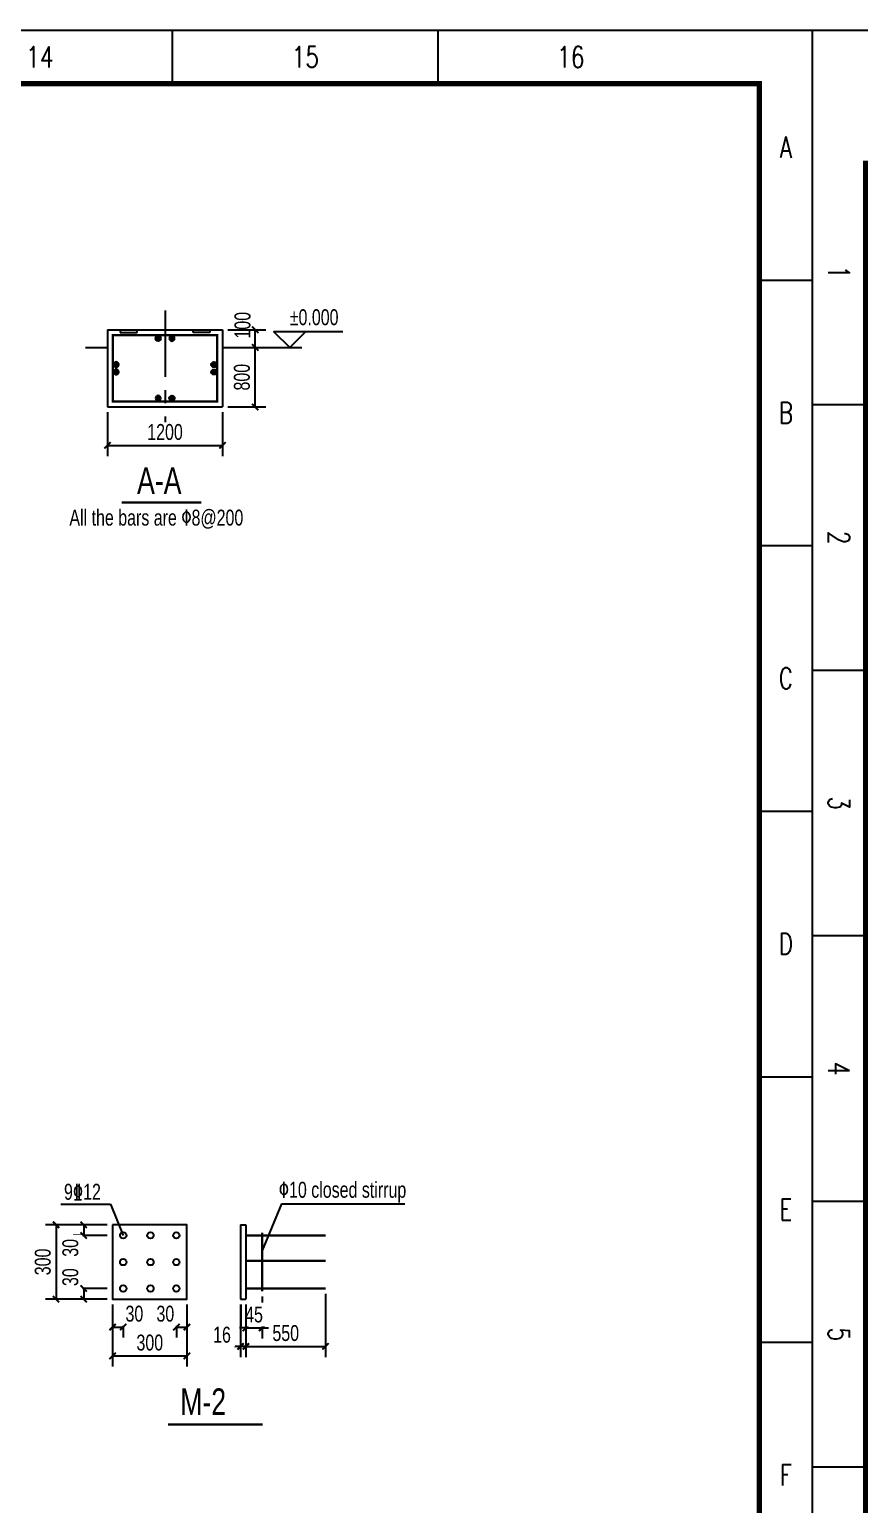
# Model space of a CAD drawing. Extents: x 707031 to 850566, y -411673 to -233438.
# Drawn here: x 776405 to 792036, y -261211 to -233438 of the extents above; entities that cross this region are included whole.
import ezdxf
from ezdxf.enums import TextEntityAlignment as Align

# ---------------------------------------------------------------- set-up
doc = ezdxf.new("R2010")
doc.units = 0
doc.header["$LTSCALE"] = 2000
doc.header["$MEASUREMENT"] = 0
doc.linetypes.add('CENTER', pattern=[2, 1.25, -0.25, 0.25, -0.25])
doc.linetypes.add('HIDDEN', pattern=[0.375, 0.25, -0.125])
doc.layers.get('0').update_dxf_attribs({"linetype": 'CONTINUOUS'})
doc.layers.get('DEFPOINTS').update_dxf_attribs({"linetype": 'CONTINUOUS'})
for name, color, linetype in [('3', 7, 'HIDDEN'), ('6', 1, 'CONTINUOUS'), ('dim', 7, 'CONTINUOUS'), ('S_01', 3, 'CONTINUOUS'), ('S_02', 151, 'CENTER'), ('S_04', 2, 'CONTINUOUS'), ('S_05', 7, 'CONTINUOUS'), ('S_06', 1, 'CONTINUOUS'), ('TK', 1, 'CONTINUOUS')]:
    doc.layers.add(name, color=color, linetype=linetype)
doc.styles.add('FS', font='kstxt.shx', dxfattribs={"width": 0.75, "bigfont": 'kshz.shx'})
doc.styles.add('KS', font='kstxt.shx', dxfattribs={"width": 0.75, "bigfont": 'kshz.shx'})
doc.styles.add('TK-HZ', font='txt.shx', dxfattribs={"width": 0.8, "bigfont": 'hztxt.shx'})
doc.dimstyles.new('KS100', dxfattribs={"dimtxt": 300, "dimasz": 120, "dimexe": 200, "dimexo": 100, "dimgap": 100, "dimtad": 1, "dimdec": 0, "dimzin": 14, "dimdsep": 46, "dimtxsty": 'KS', "dimblk": 'ARCHTICK', "dimcen": -900, "dimclrd": 7, "dimclre": 7, "dimclrt": 2, "dimadec": 0, "dimazin": 0, "dimtfac": 1, "dimtdec": 0, "dimtix": 1, "dimtmove": 2, "dimatfit": 2, "dimfxl": 1, "dimtfill": 1, "dimtfillclr": 256, "dimtolj": 1, "dimtzin": 14, "dimarcsym": 0})
doc.dimstyles.new('KS60', dxfattribs={"dimtxt": 300, "dimasz": 120, "dimexe": 200, "dimexo": 100, "dimgap": 100, "dimtad": 1, "dimdec": 0, "dimlfac": 0.6, "dimzin": 14, "dimdsep": 46, "dimtxsty": 'KS', "dimblk": 'ARCHTICK', "dimcen": -900, "dimclrd": 7, "dimclre": 7, "dimclrt": 2, "dimadec": 0, "dimazin": 0, "dimtfac": 1, "dimtdec": 0, "dimtix": 1, "dimtmove": 2, "dimatfit": 2, "dimfxl": 1, "dimtolj": 1, "dimtzin": 14, "dimarcsym": 0})

# ---------------------------------------------------------------- blocks, each defined once
blk = doc.blocks.new('DOT')
blk.add_hatch(color=1).paths.add_polyline_path([(-0.5, 0, 1), (0.5, 0, 1)])
at = {"layer": 'dim', "color": 1}
blk.add_circle((0, 0), 0.5, dxfattribs=at)
blk = doc.blocks.new('_ArchTick')
at = {"color": 0, "linetype": 'ByBlock', "const_width": 0.3}
blk.add_lwpolyline([(-0.5, -0.5), (0.5, 0.5)], dxfattribs=at)
blk = doc.blocks.new('*D91')
at = {"layer": 'DEFPOINTS', "color": 0, "transparency": 16777216}
for p in [(780040, -239426), (780655, -239426), (780040, -240545)]:
    blk.add_point(p, dxfattribs=at)
at = {"layer": 'S_05', "color": 7, "lineweight": -2, "transparency": 16777216}
for p, q in [((780140, -239426), (780855, -239426)), ((780655, -240545), (780655, -239426)), ((780140, -240545), (780855, -240545))]:
    blk.add_line(p, q, dxfattribs=at)
at = {"layer": 'S_05', "color": 7, "lineweight": -2, "transparency": 16777216, "xscale": 120, "yscale": 120, "zscale": 120}
for p, rotation in [((780655, -239426), 90), ((780655, -240545), 270)]:
    blk.add_blockref('_ArchTick', p, dxfattribs=dict(at, rotation=rotation))
at = {"layer": 'S_05', "color": 2, "transparency": 16777216, "insert": (780405, -239985), "char_height": 300, "attachment_point": 5, "rotation": 90, "style": 'KS'}
blk.add_mtext('\\A1;800', dxfattribs=at)
blk = doc.blocks.new('*D92')
at = {"layer": 'DEFPOINTS', "color": 0, "transparency": 16777216}
for p in [(780040, -239093), (780655, -239093), (780040, -239426)]:
    blk.add_point(p, dxfattribs=at)
at = {"layer": 'S_05', "color": 7, "lineweight": -2, "transparency": 16777216}
for p, q in [((780140, -239093), (780855, -239093)), ((780655, -239426), (780655, -239093)), ((780140, -239426), (780855, -239426))]:
    blk.add_line(p, q, dxfattribs=at)
at = {"layer": 'S_05', "color": 7, "lineweight": -2, "transparency": 16777216, "xscale": 120, "yscale": 120, "zscale": 120}
for p, rotation in [((780655, -239093), 90), ((780655, -239426), 270)]:
    blk.add_blockref('_ArchTick', p, dxfattribs=dict(at, rotation=rotation))
at = {"layer": 'S_05', "color": 2, "transparency": 16777216, "insert": (780417, -239007), "char_height": 300, "attachment_point": 5, "rotation": 90, "style": 'KS'}
blk.add_mtext('\\A1;100', dxfattribs=at)
blk = doc.blocks.new('*D93')
at = {"layer": 'DEFPOINTS', "color": 0, "transparency": 16777216}
for p in [(777874, -240545), (780040, -240545), (780040, -241269)]:
    blk.add_point(p, dxfattribs=at)
at = {"layer": 'S_05', "color": 7, "lineweight": -2, "transparency": 16777216}
for p, q in [((777874, -240645), (777874, -241469)), ((780040, -240645), (780040, -241469)), ((777874, -241269), (780040, -241269))]:
    blk.add_line(p, q, dxfattribs=at)
at = {"layer": 'S_05', "color": 7, "lineweight": -2, "transparency": 16777216, "xscale": 120, "yscale": 120, "zscale": 120, "rotation": 180}
blk.add_blockref('_ArchTick', (777874, -241269), dxfattribs=at)
at = {"layer": 'S_05', "color": 7, "lineweight": -2, "transparency": 16777216, "xscale": 120, "yscale": 120, "zscale": 120}
blk.add_blockref('_ArchTick', (780040, -241269), dxfattribs=at)
at = {"layer": 'S_05', "color": 2, "transparency": 16777216, "insert": (778957, -241019), "char_height": 300, "attachment_point": 5, "style": 'KS'}
blk.add_mtext('\\A1;1200', dxfattribs=at)
blk = doc.blocks.new('*D107')
at = {"layer": 'DEFPOINTS', "color": 0, "transparency": 16777216}
for p in [(781980, -257144), (780480, -257344), (781980, -258235)]:
    blk.add_point(p, dxfattribs=at)
at = {"layer": 'S_05', "color": 7, "lineweight": -2, "transparency": 16777216}
for p, q in [((780480, -257444), (780480, -258435)), ((781980, -257244), (781980, -258435)), ((780480, -258235), (781980, -258235))]:
    blk.add_line(p, q, dxfattribs=at)
at = {"layer": 'S_05', "color": 7, "lineweight": -2, "transparency": 16777216, "xscale": 120, "yscale": 120, "zscale": 120, "rotation": 180}
blk.add_blockref('_ArchTick', (780480, -258235), dxfattribs=at)
at = {"layer": 'S_05', "color": 7, "lineweight": -2, "transparency": 16777216, "xscale": 120, "yscale": 120, "zscale": 120}
blk.add_blockref('_ArchTick', (781980, -258235), dxfattribs=at)
at = {"layer": 'S_05', "color": 2, "transparency": 16777216, "insert": (781230, -257985), "char_height": 300, "attachment_point": 5, "style": 'KS', "bg_fill": 3, "box_fill_scale": 1.25, "bg_fill_color": 256, "bg_fill_true_color": 13158600, "bg_fill_transparency": 0}
blk.add_mtext('\\A1;550', dxfattribs=at)
blk = doc.blocks.new('*D108')
at = {"layer": 'DEFPOINTS', "color": 0, "transparency": 16777216}
for p in [(779370, -257344), (779370, -257870)]:
    blk.add_point(p, dxfattribs=at)
at = {"layer": 'S_05', "color": 7, "lineweight": -2, "transparency": 16777216}
for p, q in [((779170, -257444), (779170, -258070)), ((779370, -257444), (779370, -258070)), ((779170, -257870), (779370, -257870))]:
    blk.add_line(p, q, dxfattribs=at)
at = {"layer": 'S_05', "color": 2, "transparency": 16777216, "insert": (778963, -257620), "char_height": 300, "attachment_point": 5, "style": 'KS', "bg_fill": 3, "box_fill_scale": 1.25, "bg_fill_color": 256, "bg_fill_true_color": 13158600, "bg_fill_transparency": 0}
blk.add_mtext('\\A1;30', dxfattribs=at)
at = {"layer": 'DEFPOINTS', "color": 0, "transparency": 16777216}
blk.add_point((779170, -257344), dxfattribs=at)
at = {"layer": 'S_05', "color": 7, "lineweight": -2, "transparency": 16777216, "xscale": 120, "yscale": 120, "zscale": 120, "rotation": 180}
blk.add_blockref('_ArchTick', (779170, -257870), dxfattribs=at)
at = {"layer": 'S_05', "color": 7, "lineweight": -2, "transparency": 16777216, "xscale": 120, "yscale": 120, "zscale": 120}
blk.add_blockref('_ArchTick', (779370, -257870), dxfattribs=at)
blk = doc.blocks.new('*D109')
at = {"layer": 'DEFPOINTS', "color": 0, "transparency": 16777216}
blk.add_point((777970, -257354), dxfattribs=at)
at = {"layer": 'S_05', "color": 7, "lineweight": -2, "transparency": 16777216}
for p, q in [((777970, -257454), (777970, -258070)), ((778170, -257444), (778170, -258070)), ((777970, -257870), (778170, -257870))]:
    blk.add_line(p, q, dxfattribs=at)
at = {"layer": 'S_05', "color": 2, "transparency": 16777216, "insert": (778380, -257620), "char_height": 300, "attachment_point": 5, "style": 'KS', "bg_fill": 3, "box_fill_scale": 1.25, "bg_fill_color": 256, "bg_fill_true_color": 13158600, "bg_fill_transparency": 0}
blk.add_mtext('\\A1;30', dxfattribs=at)
at = {"layer": 'DEFPOINTS', "color": 0, "transparency": 16777216}
for p in [(778170, -257344), (778170, -257870)]:
    blk.add_point(p, dxfattribs=at)
at = {"layer": 'S_05', "color": 7, "lineweight": -2, "transparency": 16777216, "xscale": 120, "yscale": 120, "zscale": 120, "rotation": 180}
blk.add_blockref('_ArchTick', (777970, -257870), dxfattribs=at)
at = {"layer": 'S_05', "color": 7, "lineweight": -2, "transparency": 16777216, "xscale": 120, "yscale": 120, "zscale": 120}
blk.add_blockref('_ArchTick', (778170, -257870), dxfattribs=at)
blk = doc.blocks.new('*D110')
at = {"layer": 'DEFPOINTS', "color": 0, "transparency": 16777216}
for p in [(777970, -257344), (779370, -257344), (779370, -258414)]:
    blk.add_point(p, dxfattribs=at)
at = {"layer": 'S_05', "color": 7, "lineweight": -2, "transparency": 16777216}
for p, q in [((777970, -257444), (777970, -258614)), ((779370, -257444), (779370, -258614)), ((777970, -258414), (779370, -258414))]:
    blk.add_line(p, q, dxfattribs=at)
at = {"layer": 'S_05', "color": 7, "lineweight": -2, "transparency": 16777216, "xscale": 120, "yscale": 120, "zscale": 120, "rotation": 180}
blk.add_blockref('_ArchTick', (777970, -258414), dxfattribs=at)
at = {"layer": 'S_05', "color": 7, "lineweight": -2, "transparency": 16777216, "xscale": 120, "yscale": 120, "zscale": 120}
blk.add_blockref('_ArchTick', (779370, -258414), dxfattribs=at)
at = {"layer": 'S_05', "color": 2, "transparency": 16777216, "insert": (778670, -258164), "char_height": 300, "attachment_point": 5, "style": 'KS', "bg_fill": 3, "box_fill_scale": 1.25, "bg_fill_color": 256, "bg_fill_true_color": 13158600, "bg_fill_transparency": 0}
blk.add_mtext('\\A1;300', dxfattribs=at)
blk = doc.blocks.new('*D111')
at = {"layer": 'DEFPOINTS', "color": 0, "transparency": 16777216}
for p in [(777970, -255944), (777970, -256144)]:
    blk.add_point(p, dxfattribs=at)
at = {"layer": 'S_05', "color": 7, "lineweight": -2, "transparency": 16777216}
for p, q in [((777870, -255944), (777225, -255944)), ((777425, -255944), (777425, -256144)), ((777870, -256144), (777225, -256144))]:
    blk.add_line(p, q, dxfattribs=at)
at = {"layer": 'S_05', "color": 2, "transparency": 16777216, "insert": (777175, -256379), "char_height": 300, "attachment_point": 5, "rotation": 90, "style": 'KS', "bg_fill": 3, "box_fill_scale": 1.25, "bg_fill_color": 256, "bg_fill_true_color": 13158600, "bg_fill_transparency": 0}
blk.add_mtext('\\A1;30', dxfattribs=at)
at = {"layer": 'DEFPOINTS', "color": 0, "transparency": 16777216}
blk.add_point((777425, -256144), dxfattribs=at)
at = {"layer": 'S_05', "color": 7, "lineweight": -2, "transparency": 16777216, "xscale": 120, "yscale": 120, "zscale": 120}
for p, rotation in [((777425, -255944), 90), ((777425, -256144), 270)]:
    blk.add_blockref('_ArchTick', p, dxfattribs=dict(at, rotation=rotation))
blk = doc.blocks.new('*D112')
at = {"layer": 'DEFPOINTS', "color": 0, "transparency": 16777216}
for p in [(777970, -255944), (776905, -257344), (777970, -257344)]:
    blk.add_point(p, dxfattribs=at)
at = {"layer": 'S_05', "color": 7, "lineweight": -2, "transparency": 16777216}
for p, q in [((777870, -255944), (776705, -255944)), ((776905, -255944), (776905, -257344)), ((777870, -257344), (776705, -257344))]:
    blk.add_line(p, q, dxfattribs=at)
at = {"layer": 'S_05', "color": 7, "lineweight": -2, "transparency": 16777216, "xscale": 120, "yscale": 120, "zscale": 120}
for p, rotation in [((776905, -255944), 90), ((776905, -257344), 270)]:
    blk.add_blockref('_ArchTick', p, dxfattribs=dict(at, rotation=rotation))
at = {"layer": 'S_05', "color": 2, "transparency": 16777216, "insert": (776655, -256644), "char_height": 300, "attachment_point": 5, "rotation": 90, "style": 'KS', "bg_fill": 3, "box_fill_scale": 1.25, "bg_fill_color": 256, "bg_fill_true_color": 13158600, "bg_fill_transparency": 0}
blk.add_mtext('\\A1;300', dxfattribs=at)
blk = doc.blocks.new('*D113')
at = {"layer": 'DEFPOINTS', "color": 0, "transparency": 16777216}
for p in [(777970, -257144), (777425, -257344), (777970, -257344)]:
    blk.add_point(p, dxfattribs=at)
at = {"layer": 'S_05', "color": 7, "lineweight": -2, "transparency": 16777216}
for p, q in [((777870, -257144), (777225, -257144)), ((777425, -257144), (777425, -257344)), ((777870, -257344), (777225, -257344))]:
    blk.add_line(p, q, dxfattribs=at)
at = {"layer": 'S_05', "color": 2, "transparency": 16777216, "insert": (777175, -256931), "char_height": 300, "attachment_point": 5, "rotation": 90, "style": 'KS', "bg_fill": 3, "box_fill_scale": 1.25, "bg_fill_color": 256, "bg_fill_true_color": 13158600, "bg_fill_transparency": 0}
blk.add_mtext('\\A1;30', dxfattribs=at)
at = {"layer": 'S_05', "color": 7, "lineweight": -2, "transparency": 16777216, "xscale": 120, "yscale": 120, "zscale": 120}
for p, rotation in [((777425, -257144), 90), ((777425, -257344), 270)]:
    blk.add_blockref('_ArchTick', p, dxfattribs=dict(at, rotation=rotation))
blk = doc.blocks.new('*D114')
at = {"layer": 'DEFPOINTS', "color": 0, "transparency": 16777216}
blk.add_point((780785, -257196), dxfattribs=at)
at = {"layer": 'S_05', "color": 7, "lineweight": -2, "transparency": 16777216}
for p, q in [((780480, -257444), (780480, -258086)), ((780785, -257296), (780785, -258086)), ((780480, -257886), (780360, -257886)), ((780480, -257886), (780785, -257886)), ((780785, -257886), (780905, -257886))]:
    blk.add_line(p, q, dxfattribs=at)
at = {"layer": 'S_05', "color": 7, "lineweight": -2, "transparency": 16777216, "xscale": 120, "yscale": 120, "zscale": 120}
blk.add_blockref('_ArchTick', (780480, -257886), dxfattribs=at)
at = {"layer": 'S_05', "color": 7, "lineweight": -2, "transparency": 16777216, "xscale": 120, "yscale": 120, "zscale": 120, "rotation": 180}
blk.add_blockref('_ArchTick', (780785, -257886), dxfattribs=at)
at = {"layer": 'S_05', "color": 2, "transparency": 16777216, "insert": (780633, -257636), "char_height": 300, "attachment_point": 5, "style": 'KS', "bg_fill": 3, "box_fill_scale": 1.25, "bg_fill_color": 256, "bg_fill_true_color": 13158600, "bg_fill_transparency": 0}
blk.add_mtext('\\A1;45', dxfattribs=at)
at = {"layer": 'DEFPOINTS', "color": 0, "transparency": 16777216}
for p in [(780480, -257344), (780785, -257886)]:
    blk.add_point(p, dxfattribs=at)
blk = doc.blocks.new('*D115')
at = {"layer": 'DEFPOINTS', "color": 0, "transparency": 16777216}
for p in [(780380, -257344), (780480, -257344)]:
    blk.add_point(p, dxfattribs=at)
at = {"layer": 'S_05', "color": 7, "lineweight": -2, "transparency": 16777216}
for p, q in [((780380, -257444), (780380, -258435)), ((780480, -257444), (780480, -258435)), ((780380, -258235), (780260, -258235)), ((780480, -258235), (780600, -258235))]:
    blk.add_line(p, q, dxfattribs=at)
at = {"layer": 'S_05', "color": 2, "transparency": 16777216, "insert": (780030, -258016), "char_height": 300, "attachment_point": 5, "style": 'KS', "bg_fill": 3, "box_fill_scale": 1.25, "bg_fill_color": 256, "bg_fill_true_color": 13158600, "bg_fill_transparency": 0}
blk.add_mtext('\\A1;16', dxfattribs=at)
at = {"layer": 'DEFPOINTS', "color": 0, "transparency": 16777216}
blk.add_point((780380, -258235), dxfattribs=at)
at = {"layer": 'S_05', "color": 7, "lineweight": -2, "transparency": 16777216}
blk.add_line((780480, -258235), (780380, -258235), dxfattribs=at)
at = {"layer": 'S_05', "color": 7, "lineweight": -2, "transparency": 16777216, "xscale": 120, "yscale": 120, "zscale": 120}
blk.add_blockref('_ArchTick', (780380, -258235), dxfattribs=at)
at = {"layer": 'S_05', "color": 7, "lineweight": -2, "transparency": 16777216, "xscale": 120, "yscale": 120, "zscale": 120, "rotation": 180}
blk.add_blockref('_ArchTick', (780480, -258235), dxfattribs=at)
blk = doc.blocks.new('A1-1')
at = {"layer": 'TK', "color": 7}
for p, q in [((72050, 58400), (72050, 59400)), ((77050, 58400), (77050, 59400)), ((83100, 54700), (84100, 54700)), ((83100, 49700), (84100, 49700)), ((83100, 44700), (84100, 44700)), ((83100, 39700), (84100, 39700)), ((83100, 34700), (84100, 34700)), ((7050, 1000), (7050, 0)), ((12050, 1000), (12050, 0)), ((17050, 1000), (17050, 0)), ((22050, 1000), (22050, 0)), ((27050, 1000), (27050, 0))]:
    blk.add_line(p, q, dxfattribs=at)
for points, const_width in [([(0, 0), (84100, 0), (84100, 59400), (0, 59400)], 35), ([(2500, 1000), (83100, 1000), (83100, 58400), (2500, 58400)], 100)]:
    blk.add_lwpolyline(points, close=True, dxfattribs=dict(at, const_width=const_width))
at = {"layer": 'TK', "color": 7, "style": 'TK-HZ', "width": 0.75}
for s, p in [('14', (69550, 58900)), ('15', (74550, 58900)), ('16', (79550, 58900)), ('A', (83600, 57200)), ('B', (83600, 52200)), ('C', (83600, 47200)), ('D', (83600, 42200)), ('E', (83600, 37200)), ('F', (83600, 32200)), ('1', (4550, 500)), ('2', (9550, 500)), ('3', (14550, 500)), ('4', (19550, 500)), ('5', (24550, 500))]:
    blk.add_text(s, height=400, dxfattribs=at).set_placement(p, align=Align.MIDDLE_CENTER)

msp = doc.modelspace()

# ---------------------------------------------------------------- linework, layer by layer
for centre in [(778169.579, -256144.178), (778682.089, -256144.178), (779169.579, -256144.178), (778169.579, -256647.335), (778682.089, -256647.335), (779169.579, -256647.335), (778169.579, -257144.178), (778682.089, -257144.178), (779169.579, -257144.178)]:
    msp.add_circle(centre, 60)
at = {"layer": '6', "const_width": 45}
for points in [[(780480.405, -256144.178), (781980.405, -256144.178)], [(780480.405, -256621.152), (781980.405, -256621.152)]]:
    msp.add_lwpolyline(points, dxfattribs=at)
at = {"layer": 'S_01'}
for p, q in [((777873.803, -239092.536), (777873.803, -240544.905)), ((777873.803, -239092.536), (780040.47, -239092.536)), ((778113.328, -239092.536), (778113.328, -239141.711)), ((778429.202, -239141.711), (778429.202, -239092.536)), ((779485.072, -239141.711), (779485.072, -239092.536)), ((779800.946, -239092.536), (779800.946, -239141.711)), ((780040.47, -239092.536), (780040.47, -240544.905)), ((778113.328, -239141.711), (778429.202, -239141.711)), ((779800.946, -239141.711), (779485.072, -239141.711)), ((777461.701, -239425.869), (777873.803, -239425.869)), ((780040.47, -239425.869), (780561.857, -239425.869)), ((777873.803, -240544.905), (780040.47, -240544.905)), ((780380.405, -255944.178), (780480.405, -255944.178))]:
    msp.add_line(p, q, dxfattribs=at)
at = {"layer": 'S_02', "ltscale": 0.5}
msp.add_line((778957.137, -238726.463), (778957.137, -240832.314), dxfattribs=at)
at = {"layer": 'S_04'}
for p, q in [((776994.405, -255559.178), (777927.405, -255559.178)), ((781147.799, -255552.327), (780785.427, -256431.178)), ((781147.799, -255552.327), (783474.405, -255552.327))]:
    msp.add_line(p, q, dxfattribs=at)
for points in [[(782302.967, -239128.884), (781008.998, -239128.884), (781305.983, -239425.869), (781602.967, -239128.884)], [(780434.688, -239425.869), (781534.688, -239425.869)]]:
    msp.add_lwpolyline(points, dxfattribs=at)
at = {"layer": 'S_04', "const_width": 45}
for points in [[(778141.003, -242344.033), (779640.295, -242344.033)], [(779012.405, -259704.178), (780794.405, -259704.178)]]:
    msp.add_lwpolyline(points, dxfattribs=at)
at = {"layer": 'S_06', "const_width": 45}
msp.add_lwpolyline([(777973.803, -239192.536), (779940.47, -239192.536), (779940.47, -240444.905), (777973.803, -240444.905)], close=True, dxfattribs=at)

# ---------------------------------------------------------------- block references
at = {"layer": 'S_06', "yscale": 100, "zscale": 100, "rotation": 180}
for p, xscale in [((778828.097, -239255.036), 100), ((779086.177, -239255.036), -100)]:
    msp.add_blockref('DOT', p, dxfattribs=dict(at, xscale=xscale))
at = {"layer": 'S_06', "yscale": 100, "zscale": 100}
for p, xscale in [((778036.303, -239747.534), -100), ((778036.303, -239887.406), -100), ((779877.97, -239747.534), 100), ((779877.97, -239887.406), 100), ((778828.097, -240382.405), -100), ((779086.177, -240382.405), 100)]:
    msp.add_blockref('DOT', p, dxfattribs=dict(at, xscale=xscale))
at = {"layer": 'TK', "color": 7, "rotation": 270}
msp.add_blockref('A1-1', (791148.599, -233455.813), dxfattribs=at)

# ---------------------------------------------------------------- texts
at = {"layer": 'S_04', "width": 0.75}
for s, height, style, p in [('%%p0.000', 300, 'KS', (781305.983, -239005.869)), ('A-A', 500, 'KS', (778430.667, -242182.169)), ('All the bars are %%1308@200', 300, 'KS', (777156.202, -242779.115)), ('9%%13212', 300, 'FS', (777054.233, -255472.85)), ('%%13010 closed stirrup', 300, 'KS', (781099.725, -255435.404)), ('M-2', 500, 'FS', (779243.855, -259525.724))]:
    msp.add_text(s, height=height, dxfattribs=dict(at, style=style)).set_placement(p)

# ---------------------------------------------------------------- dimensions: what is measured, and where the dimension line sits
at = {"layer": 'S_05'}
dim = msp.add_linear_dim(base=(780655.281, -239092.536), p1=(780040.47, -239425.869), p2=(780040.47, -239092.536), angle=90, text='100', dimstyle='KS60', dxfattribs=at)
dim.commit()
dim.dimension.update_dxf_attribs({"geometry": '*D92', "text_midpoint": (780416.857, -239006.917), "dimtype": 160})
dim = msp.add_linear_dim(base=(780655.281, -239425.869), p1=(780040.47, -240544.905), p2=(780040.47, -239425.869), angle=90, text='800', dimstyle='KS60', dxfattribs=at)
dim.commit()
dim.dimension.update_dxf_attribs({"geometry": '*D91', "text_midpoint": (780405.281, -239985.387)})
dim = msp.add_linear_dim(base=(780040.47, -241269.073), p1=(777873.803, -240544.905), p2=(780040.47, -240544.905), text='1200', dimstyle='KS60', dxfattribs=at)
dim.commit()
dim.dimension.update_dxf_attribs({"geometry": '*D93', "text_midpoint": (778957.137, -241019.073)})
dim = msp.add_linear_dim(base=(781980.405, -258235.1), p1=(780480.405, -257344.178), p2=(781980.405, -257144.178), text='550', dimstyle='KS100', override={"dimadec": 2}, dxfattribs=at)
dim.commit()
dim.dimension.update_dxf_attribs({"geometry": '*D107', "text_midpoint": (781230.405, -257985.1)})
dim = msp.add_linear_dim(base=(779369.579, -257869.902), p1=(779169.579, -257344.178), p2=(779369.579, -257344.178), text='30', dimstyle='KS100', override={"dimadec": 2}, dxfattribs=at)
dim.commit()
dim.dimension.update_dxf_attribs({"geometry": '*D108', "text_midpoint": (778963.493, -257619.902), "dimtype": 160})

# ---------------------------------------------------------------- next in the draw order: linework, layer by layer
for p, q in [((780480.405, -257544.178), (780480.405, -258435.1)), ((780498.405, -258235.1), (780516.405, -258235.1))]:
    msp.add_line(p, q)
at = {"layer": '3', "color": 1, "ltscale": 0.005, "const_width": 45}
msp.add_lwpolyline([(780785.427, -257195.828), (780785.427, -256091.287)], dxfattribs=at)
at = {"layer": '6', "const_width": 45}
msp.add_lwpolyline([(780480.405, -257144.178), (781980.405, -257144.178)], dxfattribs=at)
at = {"layer": 'DEFPOINTS', "color": 0, "linetype": 'ByBlock'}
for p in [(780380.405, -257344.178), (780480.405, -257344.178)]:
    msp.add_point(p, dxfattribs=at)
at = {"layer": 'S_01'}
for p, q in [((780380.405, -255944.178), (780380.405, -257344.178)), ((780480.405, -255944.178), (780480.405, -257344.178)), ((780380.405, -257344.178), (780480.405, -257344.178))]:
    msp.add_line(p, q, dxfattribs=at)

# ---------------------------------------------------------------- next in the draw order: dimensions: what is measured, and where the dimension line sits
at = {"layer": 'S_05'}
dim = msp.add_linear_dim(base=(778169.579, -257869.902), p1=(777969.579, -257353.524), p2=(778169.579, -257344.178), text='30', dimstyle='KS100', override={"dimadec": 2}, dxfattribs=at)
dim.commit()
dim.dimension.update_dxf_attribs({"geometry": '*D109', "text_midpoint": (778379.608, -257619.902), "dimtype": 160})

# ---------------------------------------------------------------- next in the draw order: dimensions: what is measured, and where the dimension line sits
for base, p1, p2, text, picture, middle in [((779369.579, -258414.178), (777969.579, -257344.178), (779369.579, -257344.178), '300', '*D110', (778669.579, -258164.178)), ((780785.427, -257886.178), (780480.405, -257344.178), (780785.427, -257195.828), '45', '*D114', (780632.916, -257636.178))]:
    dim = msp.add_linear_dim(base=base, p1=p1, p2=p2, text=text, dimstyle='KS100', override={"dimadec": 2}, dxfattribs=at)
    dim.commit()
    dim.dimension.update_dxf_attribs({"geometry": picture, "text_midpoint": middle})

# ---------------------------------------------------------------- next in the draw order: linework, layer by layer
at = {"layer": 'S_01'}
msp.add_lwpolyline([(777969.579, -255944.178), (777969.579, -257344.178), (779369.579, -257344.178), (779369.579, -255944.178)], close=True, dxfattribs=at)

# ---------------------------------------------------------------- next in the draw order: dimensions: what is measured, and where the dimension line sits
at = {"layer": 'S_05'}
dim = msp.add_linear_dim(base=(780380.405, -258235.1), p1=(780480.405, -257344.178), p2=(780380.405, -257344.178), text='16', dimstyle='KS100', override={"dimadec": 2}, dxfattribs=at)
dim.commit()
dim.dimension.update_dxf_attribs({"geometry": '*D115', "text_midpoint": (780030.405, -258016.178), "dimtype": 160})

# ---------------------------------------------------------------- next in the draw order: dimensions: what is measured, and where the dimension line sits
dim = msp.add_linear_dim(base=(777424.785, -256144.178), p1=(777969.579, -255944.178), p2=(777969.579, -256144.178), angle=90, text='30', dimstyle='KS100', override={"dimadec": 2}, dxfattribs=at)
dim.commit()
dim.dimension.update_dxf_attribs({"geometry": '*D111', "text_midpoint": (777174.785, -256378.774), "dimtype": 160})

# ---------------------------------------------------------------- next in the draw order: dimensions: what is measured, and where the dimension line sits
dim = msp.add_linear_dim(base=(776904.664, -257344.178), p1=(777969.579, -255944.178), p2=(777969.579, -257344.178), angle=90, text='300', dimstyle='KS100', override={"dimadec": 2}, dxfattribs=at)
dim.commit()
dim.dimension.update_dxf_attribs({"geometry": '*D112', "text_midpoint": (776654.664, -256644.178)})

# ---------------------------------------------------------------- next in the draw order: linework, layer by layer
at = {"layer": 'S_04'}
msp.add_line((777927.405, -255559.178), (778169.579, -256144.178), dxfattribs=at)

# ---------------------------------------------------------------- next in the draw order: dimensions: what is measured, and where the dimension line sits
at = {"layer": 'S_05'}
dim = msp.add_linear_dim(base=(777424.785, -257344.178), p1=(777969.579, -257144.178), p2=(777969.579, -257344.178), angle=90, text='30', dimstyle='KS100', override={"dimadec": 2}, dxfattribs=at)
dim.commit()
dim.dimension.update_dxf_attribs({"geometry": '*D113', "text_midpoint": (777174.785, -256931.376), "dimtype": 160})

# ---------------------------------------------------------------- next in the draw order: block references
at = {"layer": 'TK', "color": 7}
msp.add_blockref('A1-1', (707048.599, -292855.813), dxfattribs=at)

doc.saveas('drawing.dxf')
